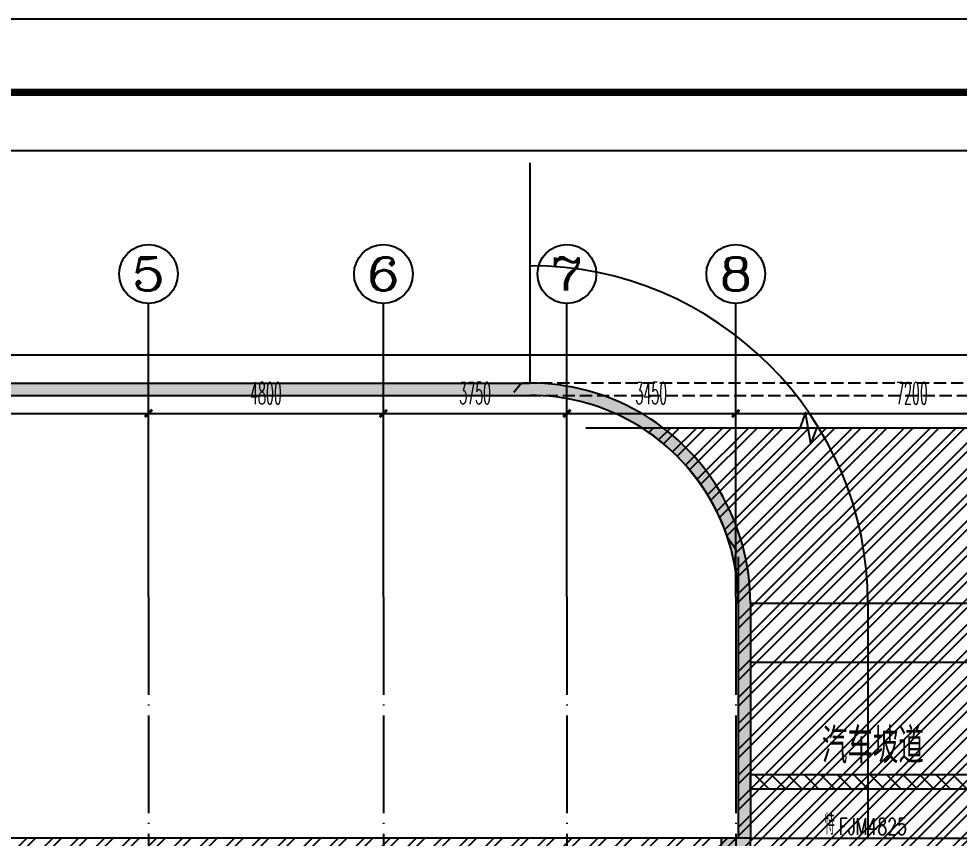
# Model space of a CAD drawing. Extents: x -888467 to -675969, y -675351 to -419232.
# Drawn here: x -827889 to -808673, y -453839 to -437093 of the extents above; entities that cross this region are included whole.
import ezdxf
from ezdxf.enums import TextEntityAlignment as Align

# ---------------------------------------------------------------- set-up
doc = ezdxf.new("R2010")
doc.units = 0
doc.header["$LTSCALE"] = 1000
doc.linetypes.add('__DASH', pattern=[0.35, 0.25, -0.1])
doc.linetypes.add('DOTE', pattern=[2.4200000000000004, 2, -0.2, 0.02, -0.2])
doc.layers.get('0').update_dxf_attribs({"linetype": 'CONTINUOUS'})
doc.layers.get('Defpoints').update_dxf_attribs({"linetype": 'CONTINUOUS'})
for name, color, linetype in [('A-FM-IDEN', 181, 'CONTINUOUS'), ('AXIS', 3, 'CONTINUOUS'), ('AXIS_TEXT', 7, 'CONTINUOUS'), ('BTTK', 7, 'CONTINUOUS'), ('DOTE', 252, 'CONTINUOUS'), ('PUB_HATCH', 8, 'CONTINUOUS'), ('PUB_TITLE', 7, 'CONTINUOUS'), ('公用-影线', 8, 'CONTINUOUS'), ('建筑-墙体', 2, 'CONTINUOUS'), ('建筑-柱子', 2, 'CONTINUOUS'), ('建筑层', 253, 'CONTINUOUS'), ('覆土', 7, 'CONTINUOUS'), ('风量标注', 3, 'CONTINUOUS')]:
    doc.layers.add(name, color=color, linetype=linetype)
doc.styles.add('_TCH_AXIS', font='COMPLEX', dxfattribs={"bigfont": 'GBCBIG'})
doc.styles.add('_TCH_DIM_T3', font='simplex.shx', dxfattribs={"width": 0.4235294117647059, "bigfont": 'gbcbig.shx'})
doc.styles.add('A_DIM', font='simplex.shx', dxfattribs={"width": 0.7, "bigfont": 'gbcbig.shx'})
doc.styles.add('COMPLEX', font='COMPLEX')
doc.styles.add('HZ(TK)', font='geniso.shx', dxfattribs={"width": 0.9, "bigfont": 'hztxt.shx'})
doc.styles.get("Standard").update_dxf_attribs({"font": 'GBENOR', "bigfont": 'GBCBIG'})
doc.dimstyles.new('_TCH_ARCH&&150', dxfattribs={"dimtxt": 446.25, "dimasz": 150, "dimexe": 375, "dimexo": 450, "dimgap": 189.375, "dimtad": 1, "dimdec": 0, "dimzin": 0, "dimdsep": 46, "dimtxsty": '_TCH_DIM_T3', "dimblk": 'ARCHTICK', "dimcen": 0.09, "dimclrt": 7, "dimazin": 2, "dimtfac": 1, "dimtdec": 0, "dimtix": 1, "dimtmove": 2, "dimatfit": 3, "dimfxl": 1, "dimtolj": 1, "dimtzin": 0, "dimarcsym": 0})

# ---------------------------------------------------------------- blocks, each defined once
blk = doc.blocks.new('_ArchTick')
at = {"color": 0, "linetype": 'ByBlock', "const_width": 0.4}
blk.add_lwpolyline([(-0.5, -0.5), (0.5, 0.5)], dxfattribs=at)
blk = doc.blocks.new('*D109')
at = {"layer": 'AXIS', "color": 0, "lineweight": -2, "transparency": 16777216}
for p, q in [((-833439.0985653934, -448458.0593835216), (-833439.0985653934, -444783.05938301)), ((-825239.0985653934, -448458.0593824985), (-825239.0985653934, -444783.05938301)), ((-833439.0985653934, -445158.05938301), (-825239.0985653934, -445158.05938301))]:
    blk.add_line(p, q, dxfattribs=at)
at = {"layer": 'Defpoints', "color": 0, "transparency": 16777216}
for p in [(-825239.0985653934, -445158.05938301), (-833439.0985653934, -448908.0593835216), (-825239.0985653934, -448908.0593824985)]:
    blk.add_point(p, dxfattribs=at)
at = {"layer": 'AXIS', "color": 0, "lineweight": -2, "transparency": 16777216, "xscale": 150, "yscale": 150, "zscale": 150, "rotation": 180}
blk.add_blockref('_ArchTick', (-833439.0985653934, -445158.05938301), dxfattribs=at)
at = {"layer": 'AXIS', "color": 0, "lineweight": -2, "transparency": 16777216, "xscale": 150, "yscale": 150, "zscale": 150}
blk.add_blockref('_ArchTick', (-825239.0985653934, -445158.05938301), dxfattribs=at)
at = {"layer": 'AXIS', "color": 7, "transparency": 16777216, "insert": (-829339.0985653934, -444745.55938301), "char_height": 446.25, "attachment_point": 5, "style": '_TCH_DIM_T3'}
blk.add_mtext('\\A1;8200', dxfattribs=at)
blk = doc.blocks.new('_FZH')
blk.add_lwpolyline([(-0.5, -0.5), (0.5, -0.5), (0.5, 0.5), (-0.5, 0.5)], close=True)
at = {"layer": 'PUB_HATCH'}
blk.add_solid([(-0.5, -0.5), (0.5, -0.5), (-0.5, 0.5), (0.5, 0.5)], dxfattribs=at)
blk = doc.blocks.new('A$C10362422')
h = blk.add_hatch()
h.set_pattern_fill('ANSI31', color=256, scale=150, angle=90)
h.set_pattern_definition([(135, (-3252770.879231268, -12604415.39846876), (-168.3798022700466, -168.3798022700466), [])])
h.paths.add_polyline_path([(12572.93921361014, 4926.3449052996), (12572.93921361014, 4626.3449052996), (7772.939213610429, 4626.3449112284), (7772.939213843259, 4926.344906892162)])
at = {"layer": '公用-影线'}
for points in [[(-23607.06078637188, 12676.3449112284), (3272.939213610312, 12676.3449112284), (3272.939213610312, 12926.3449112284), (-23607.06078637188, 12926.3449112284)], [(7522.939213610487, 3626.3449112284), (7772.939213610487, 3626.3449112284), (7772.939213610429, 8676.3449112284), (7522.939213610429, 8676.3449112284)]]:
    blk.add_hatch(color=256, dxfattribs=at).paths.add_polyline_path(points)
h = blk.add_hatch(color=256, dxfattribs=at)
edge = h.paths.add_edge_path()
edge.add_line((6780.431195069745, 10826.3449112284), (6917.904102130968, 10611.91828255495))
edge.add_line((6917.904102130968, 10611.91828255495), (6917.284147888771, 10612.95187179535))
edge.add_line((6917.284147888771, 10612.95187179511), (7131.657379316923, 10741.57581065199))
edge.add_arc((3272.939213610312, 8426.344911227934), 4500.000000000236, 30.96375653207454, 90)
edge.add_line((3272.939213610312, 12926.3449112284), (3272.939213610312, 12676.3449112284))
edge.add_arc((3272.939213610487, 8426.344911227934), 4250.000000000233, 34.38186974878181, 90.00000000000227, ccw=False)
h = blk.add_hatch(color=256, dxfattribs=at)
edge = h.paths.add_edge_path()
edge.add_line((6917.284147888771, 10612.95187179511), (7072.939213610312, 10329.63154229615))
edge.add_arc((3272.939213610371, 8426.3449112284), 4249.999999999988, 0, 26.60468168939792, ccw=False)
edge.add_line((7522.939213610429, 8426.3449112284), (7772.939213610429, 8426.3449112284))
edge.add_arc((3272.939213610371, 8426.3449112284), 4500.000000000058, 0, 30.96375653206907)
edge.add_line((7131.657379317039, 10741.57581065223), (6917.284147888771, 10612.95187179511))
for p, q in [((3272.939213610312, 12926.3449112284), (3272.939213623526, 17426.34491123026)), ((2183.042099779996, 12926.3449112284), (3272.939213610371, 12926.3449112284)), ((2503.31794912141, 12676.3449112284), (3272.939213610312, 12676.3449112284)), ((7772.939213610603, 8426.3449112284), (12672.93921361031, 8426.3449112284)), ((7772.939213610429, 7226.3449112284), (12572.93921361031, 7226.3449112284))]:
    blk.add_line(p, q)
blk.add_lwpolyline([(12672.93921361031, 12676.3449112284), (12822.93921361031, 12676.3449112284), (12822.93921361031, 17676.34491123026), (-23857.90825815528, 17676.34491123026), (-23857.90825815528, 12676.3449112284), (3272.939213610312, 12676.3449112284)])
blk.add_lwpolyline([(12572.93921361014, 4926.3449052996), (12572.93921361014, 4626.3449052996), (7772.939213610429, 4626.3449112284), (7772.939213843259, 4926.344906892162)], close=True)
blk.add_arc((3272.939213610371, 8426.3449112284), 6900, 0, 90)
at = {"layer": '建筑-墙体'}
for p, q in [((-23857.90825815528, 12926.3449112284), (3272.939213610312, 12926.3449112284)), ((-23857.90825815528, 12676.3449112284), (3272.939213610312, 12676.3449112284)), ((7522.939213610429, 9376.3449112284), (7522.939213611477, 3626.344911205117)), ((7772.939213610429, 8426.3449112284), (7772.939213612408, 3626.344911205117))]:
    blk.add_line(p, q, dxfattribs=at)
for centre, radius, start, end in [((3272.939213610312, 8426.344911227934), 4500.000000000233, 30.96375652463808, 90), ((3272.939213610312, 8426.344911227934), 4250.000000000254, 34.38186975541019, 90), ((3272.939213612117, 8426.3449112284), 4249.999999998312, 0, 34.38186975541019), ((3272.939213610312, 8426.3449112284), 4500.000000000058, 0, 30.96375652463808)]:
    blk.add_arc(centre, radius, start, end, dxfattribs=at)
at = {"layer": '覆土'}
blk.add_line((10172.93921361095, 8426.344911228167), (10172.93921360659, 3626.341451190179), dxfattribs=at)
at = {"layer": '覆土', "linetype": '__DASH'}
blk.add_lwpolyline([(2888.128581365861, 12676.3449112284), (12822.93921361031, 12676.3449112284), (12822.93921361031, 12926.3449112284), (3096.512878976762, 12926.3449112284)], close=True, dxfattribs=at)
at = {"layer": '建筑-柱子', "xscale": 600, "yscale": 600, "zscale": 600, "rotation": 90}
blk.add_blockref('_FZH', (7472.939213610429, 3326.3449112284), dxfattribs=at)
blk = doc.blocks.new('vhtemplate_2020年新竖式图框_A1_1_2', base_point=(-420.5000000000005, 0))
at = {"layer": 'PUB_TITLE', "color": 7}
blk.add_lwpolyline([(-420.5000000000005, 594), (841.0000000000009, 594), (841.0000000000009, 0), (-420.5000000000005, 0)], close=True, dxfattribs=at)
at = {"layer": 'PUB_TITLE', "const_width": 1}
blk.add_lwpolyline([(-395.5000000000005, 10.00000000000023), (831.0000000000009, 10), (831.0000000000009, 584), (-395.5000000000005, 584)], close=True, dxfattribs=at)
at = {"layer": 'BTTK', "color": 4, "style": 'HZ(TK)', "width": 0.9}
for tag, p in [('合作单位', (796.0000000000009, 511.5000003952373)), ('建设单位', (795.9999999999991, 209.5)), ('工程名称', (796.0000000000009, 176.5)), ('子项名称', (805.9999999999991, 160)), ('图纸名称', (796.0000000000009, 141))]:
    blk.add_attdef(tag, text='', height=3.5, dxfattribs=at).set_placement(p, align=Align.MIDDLE_CENTER)
for tag, p in [('注册证书号', (808.5000000000009, 309.0060602770908)), ('注册印章号', (808.5000000000009, 301.0060602770908)), ('设计号', (805.9999999999991, 193)), ('图别', (789.7500000000009, 34)), ('图号', (822.2500000000009, 34)), ('版本号', (789.7500000000009, 26)), ('日期', (822.2500000000009, 26))]:
    blk.add_attdef(tag, text='', height=3.5, dxfattribs=at).set_placement(p, align=Align.MIDDLE)
blk = doc.blocks.new('*D616')
at = {"layer": 'AXIS', "color": 0, "lineweight": -2, "transparency": 16777216}
for p, q in [((-833439.0985653903, -448458.0611214813), (-833439.0985653903, -444783.0611210413)), ((-825239.0985649911, -448458.0611206014), (-825239.0985649911, -444783.0611210413)), ((-833439.0985653903, -445158.0611210413), (-825239.0985649911, -445158.0611210413))]:
    blk.add_line(p, q, dxfattribs=at)
at = {"layer": 'Defpoints', "color": 0, "transparency": 16777216}
for p in [(-825239.0985649911, -445158.0611210413), (-833439.0985653903, -448908.0611214813), (-825239.0985649911, -448908.0611206014)]:
    blk.add_point(p, dxfattribs=at)
at = {"layer": 'AXIS', "color": 0, "lineweight": -2, "transparency": 16777216, "xscale": 150, "yscale": 150, "zscale": 150, "rotation": 180}
blk.add_blockref('_ArchTick', (-833439.0985653903, -445158.0611210413), dxfattribs=at)
at = {"layer": 'AXIS', "color": 0, "lineweight": -2, "transparency": 16777216, "xscale": 150, "yscale": 150, "zscale": 150}
blk.add_blockref('_ArchTick', (-825239.0985649911, -445158.0611210413), dxfattribs=at)
at = {"layer": 'AXIS', "color": 7, "transparency": 16777216, "insert": (-829339.0985651908, -444745.5611210413), "char_height": 446.25, "attachment_point": 5, "style": '_TCH_DIM_T3'}
blk.add_mtext('\\A1;8200', dxfattribs=at)
blk = doc.blocks.new('*D617')
at = {"layer": 'AXIS', "color": 0, "lineweight": -2, "transparency": 16777216}
for p, q in [((-825239.0985649911, -448458.0611206014), (-825239.0985649911, -444783.0611203439)), ((-820439.0985649911, -448458.0611200863), (-820439.0985649911, -444783.0611203439)), ((-825239.0985649911, -445158.0611203439), (-820439.0985649911, -445158.0611203439))]:
    blk.add_line(p, q, dxfattribs=at)
at = {"layer": 'Defpoints', "color": 0, "transparency": 16777216}
for p in [(-820439.0985649911, -445158.0611203439), (-825239.0985649911, -448908.0611206014), (-820439.0985649911, -448908.0611200863)]:
    blk.add_point(p, dxfattribs=at)
at = {"layer": 'AXIS', "color": 0, "lineweight": -2, "transparency": 16777216, "xscale": 150, "yscale": 150, "zscale": 150, "rotation": 180}
blk.add_blockref('_ArchTick', (-825239.0985649911, -445158.0611203439), dxfattribs=at)
at = {"layer": 'AXIS', "color": 0, "lineweight": -2, "transparency": 16777216, "xscale": 150, "yscale": 150, "zscale": 150}
blk.add_blockref('_ArchTick', (-820439.0985649911, -445158.0611203439), dxfattribs=at)
at = {"layer": 'AXIS', "color": 7, "transparency": 16777216, "insert": (-822839.0985649911, -444745.5611203439), "char_height": 446.25, "attachment_point": 5, "style": '_TCH_DIM_T3'}
blk.add_mtext('\\A1;4800', dxfattribs=at)
blk = doc.blocks.new('*D618')
at = {"layer": 'AXIS', "color": 0, "lineweight": -2, "transparency": 16777216}
for p, q in [((-820439.0985649911, -448458.0611200863), (-820439.0985649911, -444783.0611198851)), ((-816689.0985649913, -448458.0611196839), (-816689.0985649913, -444783.0611198851)), ((-820439.0985649911, -445158.0611198851), (-816689.0985649913, -445158.0611198851))]:
    blk.add_line(p, q, dxfattribs=at)
at = {"layer": 'Defpoints', "color": 0, "transparency": 16777216}
for p in [(-816689.0985649913, -445158.0611198851), (-820439.0985649911, -448908.0611200863), (-816689.0985649913, -448908.0611196839)]:
    blk.add_point(p, dxfattribs=at)
at = {"layer": 'AXIS', "color": 0, "lineweight": -2, "transparency": 16777216, "xscale": 150, "yscale": 150, "zscale": 150, "rotation": 180}
blk.add_blockref('_ArchTick', (-820439.0985649911, -445158.0611198851), dxfattribs=at)
at = {"layer": 'AXIS', "color": 0, "lineweight": -2, "transparency": 16777216, "xscale": 150, "yscale": 150, "zscale": 150}
blk.add_blockref('_ArchTick', (-816689.0985649913, -445158.0611198851), dxfattribs=at)
at = {"layer": 'AXIS', "color": 7, "transparency": 16777216, "insert": (-818564.0985649913, -444745.5611198851), "char_height": 446.25, "attachment_point": 5, "style": '_TCH_DIM_T3'}
blk.add_mtext('\\A1;3750', dxfattribs=at)
blk = doc.blocks.new('*D619')
at = {"layer": 'AXIS', "color": 0, "lineweight": -2, "transparency": 16777216}
for p, q in [((-816689.0985649913, -448458.0611196839), (-816689.0985649913, -444783.0611194988)), ((-813239.0985649911, -448458.0611193136), (-813239.0985649911, -444783.0611194988)), ((-816689.0985649913, -445158.0611194988), (-813239.0985649911, -445158.0611194988))]:
    blk.add_line(p, q, dxfattribs=at)
at = {"layer": 'Defpoints', "color": 0, "transparency": 16777216}
for p in [(-813239.0985649911, -445158.0611194988), (-816689.0985649913, -448908.0611196839), (-813239.0985649911, -448908.0611193136)]:
    blk.add_point(p, dxfattribs=at)
at = {"layer": 'AXIS', "color": 0, "lineweight": -2, "transparency": 16777216, "xscale": 150, "yscale": 150, "zscale": 150, "rotation": 180}
blk.add_blockref('_ArchTick', (-816689.0985649913, -445158.0611194988), dxfattribs=at)
at = {"layer": 'AXIS', "color": 0, "lineweight": -2, "transparency": 16777216, "xscale": 150, "yscale": 150, "zscale": 150}
blk.add_blockref('_ArchTick', (-813239.0985649911, -445158.0611194988), dxfattribs=at)
at = {"layer": 'AXIS', "color": 7, "transparency": 16777216, "insert": (-814964.0985649913, -444745.5611194988), "char_height": 446.25, "attachment_point": 5, "style": '_TCH_DIM_T3'}
blk.add_mtext('\\A1;3450', dxfattribs=at)
blk = doc.blocks.new('*D620')
at = {"layer": 'AXIS', "color": 0, "lineweight": -2, "transparency": 16777216}
for p, q in [((-813239.0985649911, -448458.0611193136), (-813239.0985649911, -444783.0611189273)), ((-806039.0985649913, -448458.0611185411), (-806039.0985649913, -444783.0611189273)), ((-813239.0985649911, -445158.0611189273), (-806039.0985649913, -445158.0611189273))]:
    blk.add_line(p, q, dxfattribs=at)
at = {"layer": 'Defpoints', "color": 0, "transparency": 16777216}
for p in [(-806039.0985649913, -445158.0611189273), (-813239.0985649911, -448908.0611193136), (-806039.0985649913, -448908.0611185411)]:
    blk.add_point(p, dxfattribs=at)
at = {"layer": 'AXIS', "color": 0, "lineweight": -2, "transparency": 16777216, "xscale": 150, "yscale": 150, "zscale": 150, "rotation": 180}
blk.add_blockref('_ArchTick', (-813239.0985649911, -445158.0611189273), dxfattribs=at)
at = {"layer": 'AXIS', "color": 0, "lineweight": -2, "transparency": 16777216, "xscale": 150, "yscale": 150, "zscale": 150}
blk.add_blockref('_ArchTick', (-806039.0985649913, -445158.0611189273), dxfattribs=at)
at = {"layer": 'AXIS', "color": 7, "transparency": 16777216, "insert": (-809639.0985649913, -444745.5611189273), "char_height": 446.25, "attachment_point": 5, "style": '_TCH_DIM_T3'}
blk.add_mtext('\\A1;7200', dxfattribs=at)
blk = doc.blocks.new('*D654')
at = {"layer": 'AXIS', "color": 0, "lineweight": -2, "transparency": 16777216}
for p, q in [((-856639.0985653894, -448458.0611239725), (-856639.0985653894, -443583.0611153033)), ((-717639.098560841, -448458.061106634), (-717639.098560841, -443583.0611153033)), ((-856639.0985653894, -443958.0611153033), (-717639.098560841, -443958.0611153033))]:
    blk.add_line(p, q, dxfattribs=at)
at = {"layer": 'Defpoints', "color": 0, "transparency": 16777216}
for p in [(-717639.098560841, -443958.0611153033), (-856639.0985653894, -448908.0611239725), (-717639.098560841, -448908.061106634)]:
    blk.add_point(p, dxfattribs=at)
at = {"layer": 'AXIS', "color": 0, "lineweight": -2, "transparency": 16777216, "xscale": 150, "yscale": 150, "zscale": 150, "rotation": 180}
blk.add_blockref('_ArchTick', (-856639.0985653894, -443958.0611153033), dxfattribs=at)
at = {"layer": 'AXIS', "color": 0, "lineweight": -2, "transparency": 16777216, "xscale": 150, "yscale": 150, "zscale": 150}
blk.add_blockref('_ArchTick', (-717639.098560841, -443958.0611153033), dxfattribs=at)
at = {"layer": 'AXIS', "color": 7, "transparency": 16777216, "insert": (-787139.0985631152, -443545.5611153033), "char_height": 446.25, "attachment_point": 5, "style": '_TCH_DIM_T3'}
blk.add_mtext('\\A1;139000', dxfattribs=at)
blk = doc.blocks.new('_AXISO')
blk.add_circle((0, 0), 0.5)
at = {"layer": 'AXIS_TEXT', "style": 'COMPLEX', "width": 1.041666666666667}
blk.add_attdef('A', text='', height=0.56, dxfattribs=at).set_placement((-0.25, -0.28), (0.25, -0.28), align=Align.FIT)

msp = doc.modelspace()

# ---------------------------------------------------------------- hatches: boundary and pattern name
at = {"layer": '建筑层'}
h = msp.add_hatch(dxfattribs=at)
h.set_pattern_fill('金属', color=253, scale=150)
h.set_pattern_definition([(45, (-2303341.213337168, -1522689.865872808), (-265.1650429449553, 265.1650429449553), []), (45, (-2303164.436642168, -1522689.865872808), (-265.1650429449553, 265.1650429449553), [])])
h.paths.add_polyline_path([(-856639.098560205, -500338.7218472627), (-833339.0985596641, -500338.721848791), (-833339.0985590082, -490338.7218472552), (-827589.0985628595, -490338.7219720003), (-827589.0985685086, -464588.7218254616), (-825339.0985637496, -464588.7219502046), (-825339.0974660309, -456938.7237130187), (-813289.0985602587, -456938.7253173559), (-813289.0987037367, -457938.725317342), (-801039.0985530117, -457938.72531887), (-801039.0984940608, -453838.7221952211), (-807889.0985647931, -453838.7221952211), (-807889.0985647931, -445457.0611186686), (-815151.2597200018, -445457.0611186686), (-814951.2072302869, -445593.0148289115), (-814666.4249620205, -445817.7311252302), (-814469.8256057655, -445998.011695679), (-814237.8834646773, -446243.2394196002), (-814047.2405143715, -446477.9018465115), (-813868.8070652285, -446733.180976321), (-813699.0437460591, -447020.1852387437), (-813530.2583041559, -447370.3490205887), (-813413.2143633009, -447676.8274112216), (-813239.0985650956, -447934.8658728038), (-813266.1222598539, -448233.2599964216), (-813239.0985650469, -448388.7218240546), (-813208.8281572713, -448629.6835887965), (-813189.0985647929, -448809.8658728085), (-813189.4400944819, -448984.8433911102), (-813189.0985647929, -449038.7218256958), (-813189.0985647929, -453838.7218256958), (-856639.0985657496, -453838.7218256958)])
h.paths.add_polyline_path([(-832839.0985647775, -482538.7218472257), (-839239.0985554024, -482538.7218472257), (-839239.0985553782, -479588.7207607133), (-832839.0985647533, -479588.7207607133)], flags=16)
h.paths.add_polyline_path([(-832839.0985679396, -461638.7218472182), (-839239.0985555146, -461638.7218472182), (-839239.0985554908, -464588.7218213959), (-832839.0985679158, -464588.7218213959)], flags=16)

# ---------------------------------------------------------------- linework, layer by layer
at = {"layer": 'AXIS'}
for p, q in [((-825239.0985649911, -448908.0611206014), (-825239.098565635, -442908.0611206014)), ((-820439.0985649911, -448908.0611200863), (-820439.098565635, -442908.0611200863)), ((-816689.0985649911, -448908.0611196838), (-816689.098565635, -442908.0611196838)), ((-813239.0985649911, -448908.0611193136), (-813239.098565635, -442908.0611193136))]:
    msp.add_line(p, q, dxfattribs=at)
at = {"layer": 'DOTE', "linetype": 'DOTE'}
for p, q in [((-825239.0985653903, -448908.0611206985), (-825239.0985596762, -497433.1406740942)), ((-820439.0985653903, -448908.0611201886), (-820439.0985596762, -497433.1406735843)), ((-816689.0985653903, -448908.0611198538), (-816689.0985596762, -497433.1406732495)), ((-813239.0985653903, -448908.0611194235), (-813239.0985596762, -497433.1406728192))]:
    msp.add_line(p, q, dxfattribs=at)
at = {"layer": '建筑层', "color": 253}
msp.add_line((-812939.098564791, -453838.7218256958), (-808139.0985647929, -453838.7218256958), dxfattribs=at)
for points in [[(-807213.5776548828, -445457.0611186686), (-811590.1454960254, -445457.0611186686), (-811704.7961198193, -445772.0611186686), (-811815.8821176656, -445142.0611186686), (-811927.6454960254, -445457.0611186686), (-816304.2133371681, -445457.0611186686)], [(-807889.0985647931, -445457.0611186686), (-815151.2597200018, -445457.0611186686), (-814951.2072302869, -445593.0148289115), (-814666.4249620205, -445817.7311252302), (-814469.8256057655, -445998.011695679), (-814237.8834646773, -446243.2394196002), (-814047.2405143715, -446477.9018465115), (-813868.8070652285, -446733.180976321), (-813699.0437460591, -447020.1852387437), (-813530.2583041559, -447370.3490205887), (-813413.2143633009, -447676.8274112216), (-813239.0985650956, -447934.8658728038), (-813266.1222598539, -448233.2599964216), (-813239.0985650469, -448388.7218240546), (-813208.8281572713, -448629.6835887965), (-813189.0985647929, -448809.8658728085), (-813189.4400944819, -448984.8433911102), (-813189.0985647929, -449038.7218256958), (-813189.0985647929, -453838.7218256958), (-856639.0985657496, -453838.7218256958)]]:
    msp.add_lwpolyline(points, dxfattribs=at)

# ---------------------------------------------------------------- block references
at = {"layer": 'AXIS'}
ref = msp.add_blockref('_AXISO', (-825239.0985656994, -442308.0611206014), dxfattribs=dict(at, xscale=1200, yscale=1200, zscale=1200))
ref.add_attrib('A', '5', dxfattribs={"layer": 'AXIS_TEXT', "height": 678.8225099390856, "style": '_TCH_AXIS', "width": 1.499999999999996}).set_placement((-825578.509820669, -442647.4723755709), (-824899.6873107299, -442647.4723755709), align=Align.FIT)
ref = msp.add_blockref('_AXISO', (-820439.0985656994, -442308.0611200863), dxfattribs=dict(at, xscale=1200, yscale=1200, zscale=1200))
ref.add_attrib('A', '6', dxfattribs={"layer": 'AXIS_TEXT', "height": 678.8225099390856, "style": '_TCH_AXIS', "width": 1.499999999999996}).set_placement((-820778.509820669, -442647.4723750558), (-820099.6873107299, -442647.4723750558), align=Align.FIT)
ref = msp.add_blockref('_AXISO', (-816689.0985656994, -442308.0611196838), dxfattribs=dict(at, xscale=1200, yscale=1200, zscale=1200))
ref.add_attrib('A', '7', dxfattribs={"layer": 'AXIS_TEXT', "height": 678.8225099390856, "style": '_TCH_AXIS', "width": 1.499999999999996}).set_placement((-817028.509820669, -442647.4723746534), (-816349.6873107299, -442647.4723746534), align=Align.FIT)
ref = msp.add_blockref('_AXISO', (-813239.0985656994, -442308.0611193136), dxfattribs=dict(at, xscale=1200, yscale=1200, zscale=1200))
ref.add_attrib('A', '8', dxfattribs={"layer": 'AXIS_TEXT', "height": 678.8225099390856, "style": '_TCH_AXIS', "width": 1.499999999999996}).set_placement((-813578.509820669, -442647.4723742832), (-812899.6873107299, -442647.4723742832), align=Align.FIT)
at = {"layer": '建筑层', "color": 253}
msp.add_blockref('A$C10362422', (-820712.0377784034, -457465.0667369242), dxfattribs=at)
at = {"layer": '风量标注', "xscale": 150, "yscale": 150, "zscale": 150}
msp.add_blockref('vhtemplate_2020年新竖式图框_A1_1_2', (-877015.7158220706, -526193.2950273273), dxfattribs=at)

# ---------------------------------------------------------------- texts
at = {"layer": 'A-FM-IDEN', "color": 253, "style": 'A_DIM'}
for s, height, width, p in [('特', 420, 0.7, (-811425.2988526596, -453768.8255291579)), ('FJM4825', 336.0000000000001, 0.6999999999999998, (-811131.2988526596, -453768.8255333853))]:
    msp.add_text(s, height=height, rotation=359.9999991761676, dxfattribs=dict(at, width=width)).set_placement(p)
at = {"layer": '建筑层', "color": 253}
msp.add_text('汽车坡道', height=723.4042553191489, dxfattribs=at).set_placement((-811478.0545084802, -452310.4416489822))

# ---------------------------------------------------------------- dimensions: what is measured, and where the dimension line sits
at = {"layer": 'AXIS'}
for p1, p2, distance, picture, middle in [((-856639.0985653894, -448908.0611239725), (-717639.098560841, -448908.061106634), 4949.999991330667, '*D654', (-787139.0985631152, -443545.5611153033)), ((-833439.0985653934, -448908.0593835216), (-825239.0985653934, -448908.0593824985), 3749.999999488471, '*D109', (-829339.0985653934, -444745.55938301)), ((-833439.0985653903, -448908.0611214813), (-825239.0985649911, -448908.0611206014), 3749.9999995600665, '*D616', (-829339.0985651908, -444745.5611210413)), ((-825239.0985649911, -448908.0611206014), (-820439.0985649911, -448908.0611200863), 3749.999999742373, '*D617', (-822839.0985649911, -444745.5611203439)), ((-820439.0985649911, -448908.0611200863), (-816689.0985649913, -448908.0611196839), 3749.9999997987766, '*D618', (-818564.0985649913, -444745.5611198851)), ((-816689.0985649913, -448908.0611196839), (-813239.0985649911, -448908.0611193136), 3749.999999814783, '*D619', (-814964.0985649913, -444745.5611194988)), ((-813239.0985649911, -448908.0611193136), (-806039.0985649913, -448908.0611185411), 3749.9999996137926, '*D620', (-809639.0985649913, -444745.5611189273))]:
    dim = msp.add_aligned_dim(p1=p1, p2=p2, distance=distance, dimstyle='_TCH_ARCH&&150', dxfattribs=at)
    dim.commit()
    dim.dimension.update_dxf_attribs({"geometry": picture, "text_midpoint": middle})

doc.saveas('drawing.dxf')
